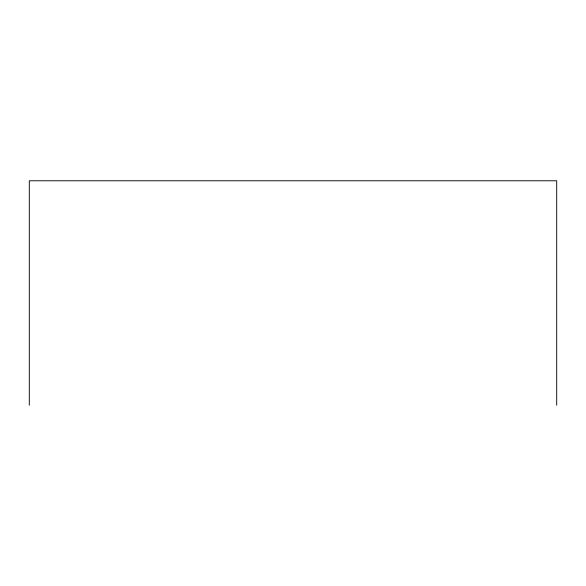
<?xml version="1.0" encoding="UTF-8"?>
<svg xmlns="http://www.w3.org/2000/svg" width="586" height="586" viewBox="0 0 586 586"><rect width="100%" height="100%" fill="white"/><g stroke="black" fill="none" stroke-linecap="round" stroke-linejoin="round"><path stroke-width="0.88" d="M556.7 405.212L556.7 180.788L29.3 180.788L29.3 405.212"/></g></svg>
